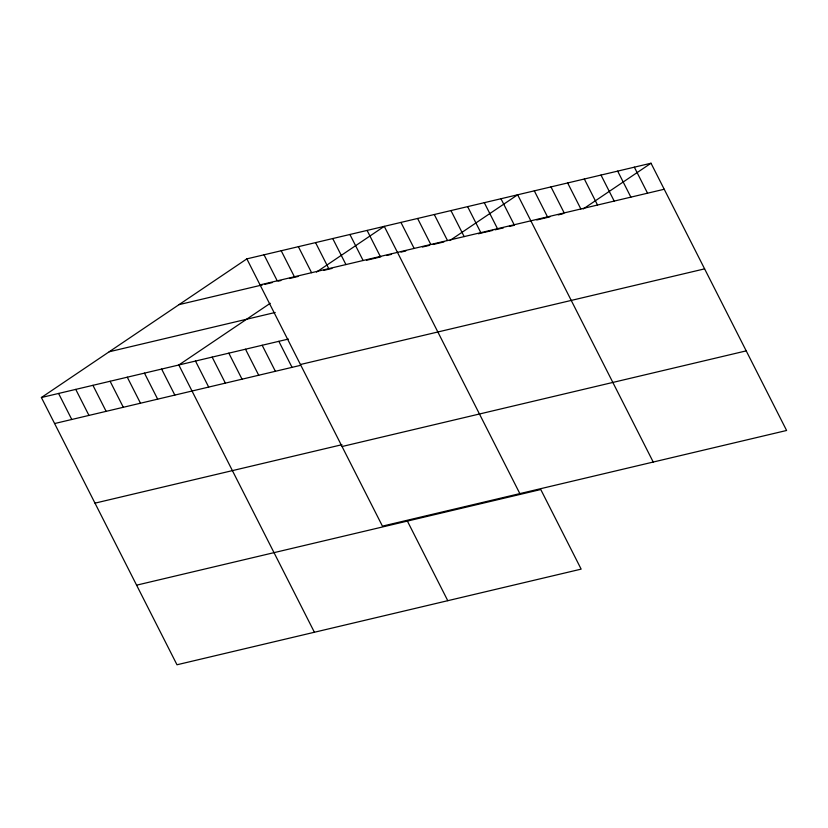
<?xml version="1.0" encoding="UTF-8"?>
<svg xmlns="http://www.w3.org/2000/svg" width="828" height="828" viewBox="0 0 828 828"><rect width="100%" height="100%" fill="white"/><g stroke="black" fill="none" stroke-linecap="round" stroke-linejoin="round"><path stroke-width="1.24" d="M136.599 585.168L540.767 489.524L581.152 569.126L176.985 664.77L41.4 397.523L246.847 258.874L651.015 163.23L786.6 430.477L382.432 526.132L246.847 258.874M270.238 303.296L178.817 364.993L314.402 632.25M316.472 272.101L384.264 226.354L519.849 493.612M449.842 240.544L517.645 194.787L653.23 462.045M583.212 208.977L651.015 163.23M260.054 284.894L664.222 189.25M179.055 304.632L262.486 284.884M264.939 284.304L272.298 282.555M278.436 281.106L280.889 280.526M289.479 278.498L298.059 276.459M323.613 270.414L331.945 268.438M366.483 260.271L380.776 256.887M386.728 255.479L391.489 254.351M401.021 252.095L405.782 250.967M422.456 247.023L429.597 245.336M433.168 244.488L443.891 241.952M478.418 233.775L483.179 232.647M484.38 232.368L492.712 230.401M495.092 229.832L503.424 227.866M509.386 226.448L514.147 225.319M536.772 219.969L549.875 216.874M558.207 214.897L562.968 213.769M109.203 351.765L275.196 312.477M41.4 397.523L288.372 339.066M300.44 364.506L704.607 268.862M54.607 423.543L300.388 365.376M94.992 503.145L341.964 444.698M342.047 446.52L746.214 350.875M634.341 167.173L647.548 193.193M617.667 171.117L630.874 197.147M600.993 175.06L614.2 201.09M584.33 179.003L597.526 205.033M567.656 182.957L580.863 208.977M550.982 186.9L564.189 212.92M534.308 190.844L547.515 216.874M500.971 198.741L514.167 224.761M484.297 202.684L497.504 228.704M467.623 206.627L480.83 232.647M450.949 210.571L464.156 236.601M434.286 214.514L447.482 240.544M417.612 218.468L430.808 244.488M400.938 222.411L414.145 248.431M367.094 230.422L380.29 256.442M349.913 234.479L363.119 260.509M332.732 238.547L345.938 264.577M315.561 242.614L328.757 268.634M298.38 246.682L311.587 272.702M281.209 250.749L294.406 276.769M407.386 521.081L447.772 600.693M264.028 254.807L277.235 280.837M278.85 341.322L292.046 367.353M262.176 345.266L275.372 371.296M245.502 349.219L258.709 375.239M228.828 353.163L242.035 379.183M212.154 357.106L225.361 383.136M195.491 361.049L208.687 387.08M161.636 369.06L174.843 395.091M144.465 373.128L157.662 399.148M127.284 377.195L140.491 403.215M110.103 381.263L123.31 407.283M92.933 385.32L106.129 411.35M75.752 389.388L88.958 415.408M58.581 393.455L71.777 419.475"/></g></svg>
